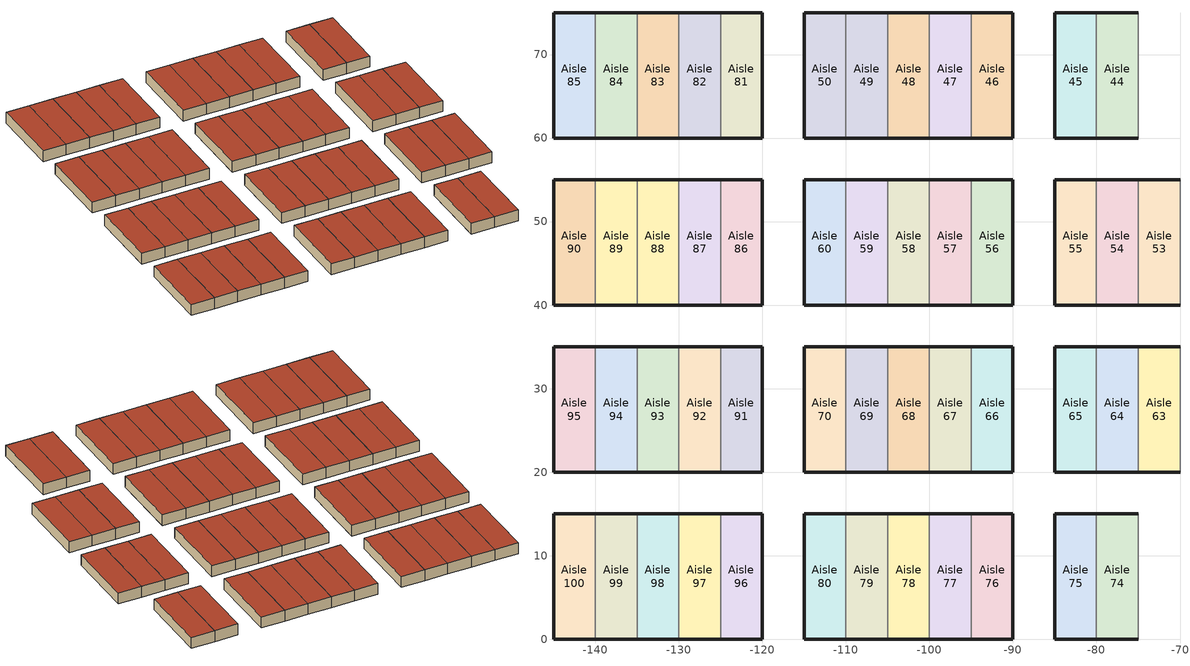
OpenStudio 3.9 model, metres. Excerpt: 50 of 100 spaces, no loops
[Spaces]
Aisle 65
 floor ground (Adiabatic GroundContactFloor): -85,20 -85,35 -80,35 -80,20 z0
 wall outside: -80,35 -85,35 -85,20 -80,20 z0:2.44
 wall to Aisle 64: -80,20 -80,35 z0:2.44
 roof outside: -80,20 -80,35 -85,35 -85,20 z2.44
Aisle 58
 floor ground (Adiabatic GroundContactFloor): -105,40 -105,55 -100,55 -100,40 z0
 wall outside: -105,40 -100,40 / -100,55 -105,55 z0:2.44
 wall to Aisle 57: -100,40 -100,55 z0:2.44
 wall to Aisle 59: -105,55 -105,40 z0:2.44
 roof outside: -100,40 -100,55 -105,55 -105,40 z2.44
Aisle 46
 floor ground (Adiabatic GroundContactFloor): -95,60 -95,75 -90,75 -90,60 z0
 wall outside: -95,60 -90,60 -90,75 -95,75 z0:2.44
 wall to Aisle 47: -95,75 -95,60 z0:2.44
 roof outside: -90,60 -90,75 -95,75 -95,60 z2.44
Aisle 50
 floor ground (Adiabatic GroundContactFloor): -115,60 -115,75 -110,75 -110,60 z0
 wall outside: -110,75 -115,75 -115,60 -110,60 z0:2.44
 wall to Aisle 49: -110,60 -110,75 z0:2.44
 roof outside: -110,60 -110,75 -115,75 -115,60 z2.44
Aisle 55
 floor ground (Adiabatic GroundContactFloor): -85,40 -85,55 -80,55 -80,40 z0
 wall outside: -80,55 -85,55 -85,40 -80,40 z0:2.44
 wall to Aisle 54: -80,40 -80,55 z0:2.44
 roof outside: -80,40 -80,55 -85,55 -85,40 z2.44
Aisle 44
 floor ground (Adiabatic GroundContactFloor): -80,60 -80,75 -75,75 -75,60 z0
 wall outside: -80,60 -75,60 / -75,75 -80,75 z0:2.44
 wall to Aisle 45: -80,75 -80,60 z0:2.44
 wall to Aisle 43: -75,60 -75,75 z0:2.44
 roof outside: -75,60 -75,75 -80,75 -80,60 z2.44
Aisle 60
 floor ground (Adiabatic GroundContactFloor): -115,40 -115,55 -110,55 -110,40 z0
 wall outside: -110,55 -115,55 -115,40 -110,40 z0:2.44
 wall to Aisle 59: -110,40 -110,55 z0:2.44
 roof outside: -110,40 -110,55 -115,55 -115,40 z2.44
Aisle 54
 floor ground (Adiabatic GroundContactFloor): -80,40 -80,55 -75,55 -75,40 z0
 wall outside: -75,55 -80,55 / -80,40 -75,40 z0:2.44
 wall to Aisle 53: -75,40 -75,55 z0:2.44
 roof outside: -75,40 -75,55 -80,55 -80,40 z2.44
Aisle 47
 floor ground (Adiabatic GroundContactFloor): -100,60 -100,75 -95,75 -95,60 z0
 wall outside: -95,75 -100,75 / -100,60 -95,60 z0:2.44
 wall to Aisle 48: -100,75 -100,60 z0:2.44
 roof outside: -95,60 -95,75 -100,75 -100,60 z2.44
Aisle 89
 floor ground (Adiabatic GroundContactFloor): -140,40 -140,55 -135,55 -135,40 z0
 wall outside: -135,55 -140,55 / -140,40 -135,40 z0:2.44
 wall to Aisle 88: -135,40 -135,55 z0:2.44
 wall to Aisle 90: -140,55 -140,40 z0:2.44
 roof outside: -135,40 -135,55 -140,55 -140,40 z2.44
Aisle 45
 floor ground (Adiabatic GroundContactFloor): -85,60 -85,75 -80,75 -80,60 z0
 wall outside: -80,75 -85,75 -85,60 -80,60 z0:2.44
 roof outside: -80,60 -80,75 -85,75 -85,60 z2.44
Aisle 79
 floor ground (Adiabatic GroundContactFloor): -110,0 -110,15 -105,15 -105,0 z0
 wall outside: -105,15 -110,15 / -110,0 -105,0 z0:2.44
 wall to Aisle 78: -105,0 -105,15 z0:2.44
 wall to Aisle 80: -110,15 -110,0 z0:2.44
 roof outside: -105,0 -105,15 -110,15 -110,0 z2.44
Aisle 48
 floor ground (Adiabatic GroundContactFloor): -105,60 -105,75 -100,75 -100,60 z0
 wall outside: -105,60 -100,60 / -100,75 -105,75 z0:2.44
 wall to Aisle 49: -105,75 -105,60 z0:2.44
 roof outside: -100,60 -100,75 -105,75 -105,60 z2.44
Aisle 49
 floor ground (Adiabatic GroundContactFloor): -110,60 -110,75 -105,75 -105,60 z0
 wall outside: -110,60 -105,60 / -105,75 -110,75 z0:2.44
 roof outside: -105,60 -105,75 -110,75 -110,60 z2.44
Aisle 53
 floor ground (Adiabatic GroundContactFloor): -75,40 -75,55 -70,55 -70,40 z0
 wall outside: -70,55 -75,55 / -75,40 -70,40 z0:2.44
 wall to Aisle 52: -70,40 -70,55 z0:2.44
 roof outside: -70,40 -70,55 -75,55 -75,40 z2.44
Aisle 56
 floor ground (Adiabatic GroundContactFloor): -95,40 -95,55 -90,55 -90,40 z0
 wall outside: -95,40 -90,40 -90,55 -95,55 z0:2.44
 wall to Aisle 57: -95,55 -95,40 z0:2.44
 roof outside: -90,40 -90,55 -95,55 -95,40 z2.44
Aisle 64
 floor ground (Adiabatic GroundContactFloor): -80,20 -80,35 -75,35 -75,20 z0
 wall outside: -80,20 -75,20 / -75,35 -80,35 z0:2.44
 wall to Aisle 63: -75,20 -75,35 z0:2.44
 roof outside: -75,20 -75,35 -80,35 -80,20 z2.44
Aisle 57
 floor ground (Adiabatic GroundContactFloor): -100,40 -100,55 -95,55 -95,40 z0
 wall outside: -100,40 -95,40 / -95,55 -100,55 z0:2.44
 roof outside: -95,40 -95,55 -100,55 -100,40 z2.44
Aisle 59
 floor ground (Adiabatic GroundContactFloor): -110,40 -110,55 -105,55 -105,40 z0
 wall outside: -105,55 -110,55 / -110,40 -105,40 z0:2.44
 roof outside: -105,40 -105,55 -110,55 -110,40 z2.44
Aisle 63
 floor ground (Adiabatic GroundContactFloor): -75,20 -75,35 -70,35 -70,20 z0
 wall outside: -70,35 -75,35 / -75,20 -70,20 z0:2.44
 wall to Aisle 62: -70,20 -70,35 z0:2.44
 roof outside: -70,20 -70,35 -75,35 -75,20 z2.44
Aisle 66
 floor ground (Adiabatic GroundContactFloor): -95,20 -95,35 -90,35 -90,20 z0
 wall outside: -95,20 -90,20 -90,35 -95,35 z0:2.44
 wall to Aisle 67: -95,35 -95,20 z0:2.44
 roof outside: -90,20 -90,35 -95,35 -95,20 z2.44
Aisle 67
 floor ground (Adiabatic GroundContactFloor): -100,20 -100,35 -95,35 -95,20 z0
 wall outside: -95,35 -100,35 / -100,20 -95,20 z0:2.44
 wall to Aisle 68: -100,35 -100,20 z0:2.44
 roof outside: -95,20 -95,35 -100,35 -100,20 z2.44
Aisle 68
 floor ground (Adiabatic GroundContactFloor): -105,20 -105,35 -100,35 -100,20 z0
 wall outside: -105,20 -100,20 / -100,35 -105,35 z0:2.44
 wall to Aisle 69: -105,35 -105,20 z0:2.44
 roof outside: -100,20 -100,35 -105,35 -105,20 z2.44
Aisle 69
 floor ground (Adiabatic GroundContactFloor): -110,20 -110,35 -105,35 -105,20 z0
 wall outside: -105,35 -110,35 / -110,20 -105,20 z0:2.44
 wall to Aisle 70: -110,35 -110,20 z0:2.44
 roof outside: -105,20 -105,35 -110,35 -110,20 z2.44
Aisle 70
 floor ground (Adiabatic GroundContactFloor): -115,20 -115,35 -110,35 -110,20 z0
 wall outside: -110,35 -115,35 -115,20 -110,20 z0:2.44
 roof outside: -110,20 -110,35 -115,35 -115,20 z2.44
Aisle 74
 floor ground (Adiabatic GroundContactFloor): -80,0 -80,15 -75,15 -75,0 z0
 wall outside: -75,15 -80,15 / -80,0 -75,0 z0:2.44
 wall to Aisle 75: -80,15 -80,0 z0:2.44
 wall to Aisle 73: -75,0 -75,15 z0:2.44
 roof outside: -75,0 -75,15 -80,15 -80,0 z2.44
Aisle 75
 floor ground (Adiabatic GroundContactFloor): -85,0 -85,15 -80,15 -80,0 z0
 wall outside: -80,15 -85,15 -85,0 -80,0 z0:2.44
 roof outside: -80,0 -80,15 -85,15 -85,0 z2.44
Aisle 76
 floor ground (Adiabatic GroundContactFloor): -95,0 -95,15 -90,15 -90,0 z0
 wall outside: -95,0 -90,0 -90,15 -95,15 z0:2.44
 wall to Aisle 77: -95,15 -95,0 z0:2.44
 roof outside: -90,0 -90,15 -95,15 -95,0 z2.44
Aisle 77
 floor ground (Adiabatic GroundContactFloor): -100,0 -100,15 -95,15 -95,0 z0
 wall outside: -95,15 -100,15 / -100,0 -95,0 z0:2.44
 wall to Aisle 78: -100,15 -100,0 z0:2.44
 roof outside: -95,0 -95,15 -100,15 -100,0 z2.44
Aisle 78
 floor ground (Adiabatic GroundContactFloor): -105,0 -105,15 -100,15 -100,0 z0
 wall outside: -105,0 -100,0 / -100,15 -105,15 z0:2.44
 roof outside: -100,0 -100,15 -105,15 -105,0 z2.44
Aisle 80
 floor ground (Adiabatic GroundContactFloor): -115,0 -115,15 -110,15 -110,0 z0
 wall outside: -110,15 -115,15 -115,0 -110,0 z0:2.44
 roof outside: -110,0 -110,15 -115,15 -115,0 z2.44
Aisle 81
 floor ground (Adiabatic GroundContactFloor): -125,60 -125,75 -120,75 -120,60 z0
 wall outside: -125,60 -120,60 -120,75 -125,75 z0:2.44
 wall to Aisle 82: -125,75 -125,60 z0:2.44
 roof outside: -120,60 -120,75 -125,75 -125,60 z2.44
Aisle 90
 floor ground (Adiabatic GroundContactFloor): -145,40 -145,55 -140,55 -140,40 z0
 wall outside: -140,55 -145,55 -145,40 -140,40 z0:2.44
 roof outside: -140,40 -140,55 -145,55 -145,40 z2.44
Aisle 91
 floor ground (Adiabatic GroundContactFloor): -125,20 -125,35 -120,35 -120,20 z0
 wall outside: -125,20 -120,20 -120,35 -125,35 z0:2.44
 wall to Aisle 92: -125,35 -125,20 z0:2.44
 roof outside: -120,20 -120,35 -125,35 -125,20 z2.44
Aisle 92
 floor ground (Adiabatic GroundContactFloor): -130,20 -130,35 -125,35 -125,20 z0
 wall outside: -130,20 -125,20 / -125,35 -130,35 z0:2.44
 wall to Aisle 93: -130,35 -130,20 z0:2.44
 roof outside: -125,20 -125,35 -130,35 -130,20 z2.44
Aisle 93
 floor ground (Adiabatic GroundContactFloor): -135,20 -135,35 -130,35 -130,20 z0
 wall outside: -130,35 -135,35 / -135,20 -130,20 z0:2.44
 wall to Aisle 94: -135,35 -135,20 z0:2.44
 roof outside: -130,20 -130,35 -135,35 -135,20 z2.44
Aisle 94
 floor ground (Adiabatic GroundContactFloor): -140,20 -140,35 -135,35 -135,20 z0
 wall outside: -140,20 -135,20 / -135,35 -140,35 z0:2.44
 wall to Aisle 95: -140,35 -140,20 z0:2.44
 roof outside: -135,20 -135,35 -140,35 -140,20 z2.44
Aisle 95
 floor ground (Adiabatic GroundContactFloor): -145,20 -145,35 -140,35 -140,20 z0
 wall outside: -140,35 -145,35 -145,20 -140,20 z0:2.44
 roof outside: -140,20 -140,35 -145,35 -145,20 z2.44
Aisle 96
 floor ground (Adiabatic GroundContactFloor): -125,0 -125,15 -120,15 -120,0 z0
 wall outside: -125,0 -120,0 -120,15 -125,15 z0:2.44
 wall to Aisle 97: -125,15 -125,0 z0:2.44
 roof outside: -120,0 -120,15 -125,15 -125,0 z2.44
Aisle 97
 floor ground (Adiabatic GroundContactFloor): -130,0 -130,15 -125,15 -125,0 z0
 wall outside: -125,15 -130,15 / -130,0 -125,0 z0:2.44
 wall to Aisle 98: -130,15 -130,0 z0:2.44
 roof outside: -125,0 -125,15 -130,15 -130,0 z2.44
Aisle 98
 floor ground (Adiabatic GroundContactFloor): -135,0 -135,15 -130,15 -130,0 z0
 wall outside: -130,15 -135,15 / -135,0 -130,0 z0:2.44
 wall to Aisle 99: -135,15 -135,0 z0:2.44
 roof outside: -130,0 -130,15 -135,15 -135,0 z2.44
Aisle 99
 floor ground (Adiabatic GroundContactFloor): -140,0 -140,15 -135,15 -135,0 z0
 wall outside: -135,15 -140,15 / -140,0 -135,0 z0:2.44
 wall to Aisle 100: -140,15 -140,0 z0:2.44
 roof outside: -135,0 -135,15 -140,15 -140,0 z2.44
Aisle 83
 floor ground (Adiabatic GroundContactFloor): -135,60 -135,75 -130,75 -130,60 z0
 wall outside: -130,75 -135,75 / -135,60 -130,60 z0:2.44
 wall to Aisle 84: -135,75 -135,60 z0:2.44
 wall to Aisle 82: -130,60 -130,75 z0:2.44
 roof outside: -130,60 -130,75 -135,75 -135,60 z2.44
Aisle 82
 floor ground (Adiabatic GroundContactFloor): -130,60 -130,75 -125,75 -125,60 z0
 wall outside: -125,75 -130,75 / -130,60 -125,60 z0:2.44
 roof outside: -125,60 -125,75 -130,75 -130,60 z2.44
Aisle 100
 floor ground (Adiabatic GroundContactFloor): -145,0 -145,15 -140,15 -140,0 z0
 wall outside: -140,15 -145,15 -145,0 -140,0 z0:2.44
 roof outside: -140,0 -140,15 -145,15 -145,0 z2.44
Aisle 84
 floor ground (Adiabatic GroundContactFloor): -140,60 -140,75 -135,75 -135,60 z0
 wall outside: -135,75 -140,75 / -140,60 -135,60 z0:2.44
 wall to Aisle 85: -140,75 -140,60 z0:2.44
 roof outside: -135,60 -135,75 -140,75 -140,60 z2.44
Aisle 85
 floor ground (Adiabatic GroundContactFloor): -145,60 -145,75 -140,75 -140,60 z0
 wall outside: -140,75 -145,75 -145,60 -140,60 z0:2.44
 roof outside: -140,60 -140,75 -145,75 -145,60 z2.44
Aisle 86
 floor ground (Adiabatic GroundContactFloor): -125,40 -125,55 -120,55 -120,40 z0
 wall outside: -125,40 -120,40 -120,55 -125,55 z0:2.44
 wall to Aisle 87: -125,55 -125,40 z0:2.44
 roof outside: -120,40 -120,55 -125,55 -125,40 z2.44
Aisle 87
 floor ground (Adiabatic GroundContactFloor): -130,40 -130,55 -125,55 -125,40 z0
 wall outside: -130,40 -125,40 / -125,55 -130,55 z0:2.44
 wall to Aisle 88: -130,55 -130,40 z0:2.44
 roof outside: -125,40 -125,55 -130,55 -130,40 z2.44
Aisle 88
 floor ground (Adiabatic GroundContactFloor): -135,40 -135,55 -130,55 -130,40 z0
 wall outside: -130,55 -135,55 / -135,40 -130,40 z0:2.44
 roof outside: -130,40 -130,55 -135,55 -135,40 z2.44
[Site]
Abu.Dhabi-Bateen.Exec.AP: Latitude {deg}=24.428; Longitude {deg}=24.428; Time Zone {hr}=4; Elevation {m}=4.9
[ClimateZones]
Climate Zone Institution Name 1=ASHRAE; Climate Zone Document Name 1=ANSI/ASHRAE Standard 169; Climate Zone Document Year 1=2006; Climate Zone Institution Name 2=CEC; Climate Zone Document Name 2=California Climate Zone Descriptions; Climate Zone Document Year 2=1995
[Building]
Data_Hall: North Axis {deg}=-0; Nominal Floor to Floor Height {m}=4; Space Type=Aisle; Default Construction Set=Aisle_construction; Default Schedule Set=Schedule; Standards Number of Stories=1; Nominal Floor to Ceiling Height {m}=4
[SizingPeriod:DesignDay] Barometric Pressure {Pa}=101266; Rain Indicator=No; Snow Indicator=No; Day of Month=21; Daylight Saving Time Indicator=No; Dry-Bulb Temperature Range Modifier Type=DefaultMultipliers
Name | Maximum Dry-Bulb Temperature {C} | Daily Dry-Bulb Temperature Range {deltaC} | Wind Speed {m/s} | Wind Direction {deg} | Sky Clearness | Month | Day Type | Humidity Condition Type | Wetbulb or DewPoint at Maximum Dry-Bulb {C} | Solar Model Indicator | Enthalpy at Maximum Dry-Bulb {J/kg}
Abu.Dhabi-Bateen.Exec.AP Ann Htg 99.6% Condns DB | 14 | 0 | 1.4 | 150 | 0 | 1 | WinterDesignDay | Wetbulb | 14 | ASHRAEClearSky
Abu.Dhabi-Bateen.Exec.AP Ann Htg 99% Condns DB | 15 | 0 | 1.4 | 150 | 0 | 1 | WinterDesignDay | Wetbulb | 15 | ASHRAEClearSky
Abu.Dhabi-Bateen.Exec.AP Ann Hum_n 99.6% Condns DP=>MCDB | 31.2 | 0 | 1.4 | 150 | 0 | 1 | WinterDesignDay | Dewpoint | 1 | ASHRAEClearSky
Abu.Dhabi-Bateen.Exec.AP Ann Hum_n 99% Condns DP=>MCDB | 30.4 | 0 | 1.4 | 150 | 0 | 1 | WinterDesignDay | Dewpoint | 3.5 | ASHRAEClearSky
Abu.Dhabi-Bateen.Exec.AP Ann Htg Wind 99.6% Condns WS=>MCDB | 20.7 | 0 | 9.4 | 150 | 0 | 1 | WinterDesignDay | Wetbulb | 20.7 | ASHRAEClearSky
Abu.Dhabi-Bateen.Exec.AP Ann Htg Wind 99% Condns WS=>MCDB | 21.1 | 0 | 8.5 | 150 | 0 | 1 | WinterDesignDay | Wetbulb | 21.1 | ASHRAEClearSky
Abu.Dhabi-Bateen.Exec.AP Ann Clg .4% Condns DB=>MWB | 44.7 | 12.2 | 3.6 | 240 |  | 8 | SummerDesignDay | Wetbulb | 23.4 | ASHRAETau2017
Abu.Dhabi-Bateen.Exec.AP Ann Clg 1% Condns DB=>MWB | 43.1 | 12.2 | 3.6 | 240 |  | 8 | SummerDesignDay | Wetbulb | 23.7 | ASHRAETau2017
Abu.Dhabi-Bateen.Exec.AP Ann Clg 2% Condns DB=>MWB | 41.9 | 12.2 | 3.6 | 240 |  | 8 | SummerDesignDay | Wetbulb | 23.9 | ASHRAETau2017
Abu.Dhabi-Bateen.Exec.AP Ann Clg .4% Condns WB=>MDB | 35 | 10.6 | 3.6 | 240 |  | 8 | SummerDesignDay | Wetbulb | 31 | ASHRAETau2017
Abu.Dhabi-Bateen.Exec.AP Ann Clg 1% Condns WB=>MDB | 34.7 | 10.6 | 3.6 | 240 |  | 8 | SummerDesignDay | Wetbulb | 30.5 | ASHRAETau2017
Abu.Dhabi-Bateen.Exec.AP Ann Clg 2% Condns WB=>MDB | 34.5 | 10.6 | 3.6 | 240 |  | 8 | SummerDesignDay | Wetbulb | 30 | ASHRAETau2017
Abu.Dhabi-Bateen.Exec.AP Ann Clg .4% Condns DP=>MDB | 33.8 | 10.6 | 3.6 | 240 |  | 8 | SummerDesignDay | Dewpoint | 30.1 | ASHRAETau2017
Abu.Dhabi-Bateen.Exec.AP Ann Clg 1% Condns DP=>MDB | 33.6 | 10.6 | 3.6 | 240 |  | 8 | SummerDesignDay | Dewpoint | 29.2 | ASHRAETau2017
Abu.Dhabi-Bateen.Exec.AP Ann Clg 2% Condns DP=>MDB | 33.6 | 10.6 | 3.6 | 240 |  | 8 | SummerDesignDay | Dewpoint | 29 | ASHRAETau2017
Abu.Dhabi-Bateen.Exec.AP Ann Clg .4% Condns Enth=>MDB | 35 | 10.6 | 3.6 | 240 |  | 8 | SummerDesignDay | Enthalpy | 23 | ASHRAETau2017 | 105300
Abu.Dhabi-Bateen.Exec.AP Ann Clg 1% Condns Enth=>MDB | 34.4 | 10.6 | 3.6 | 240 |  | 8 | SummerDesignDay | Enthalpy | 23 | ASHRAETau2017 | 102900
Abu.Dhabi-Bateen.Exec.AP Ann Clg 2% Condns Enth=>MDB | 34.4 | 10.6 | 3.6 | 240 |  | 8 | SummerDesignDay | Enthalpy | 23 | ASHRAETau2017 | 100200
Abu.Dhabi-Bateen.Exec.AP January .4% Condns DB=>MCWB | 29.2 | 8.2 | 3 | 240 |  | 1 | SummerDesignDay | Wetbulb | 17.2 | ASHRAETau2017
Abu.Dhabi-Bateen.Exec.AP February .4% Condns DB=>MCWB | 33.9 | 8.6 | 3.6 | 240 |  | 2 | SummerDesignDay | Wetbulb | 17.6 | ASHRAETau2017
Abu.Dhabi-Bateen.Exec.AP March .4% Condns DB=>MCWB | 37 | 9.1 | 3.8 | 240 |  | 3 | SummerDesignDay | Wetbulb | 17.9 | ASHRAETau2017
Abu.Dhabi-Bateen.Exec.AP April .4% Condns DB=>MCWB | 41 | 10.8 | 3.4 | 240 |  | 4 | SummerDesignDay | Wetbulb | 19.9 | ASHRAETau2017
Abu.Dhabi-Bateen.Exec.AP May .4% Condns DB=>MCWB | 44.1 | 11.7 | 3.4 | 240 |  | 5 | SummerDesignDay | Wetbulb | 21.4 | ASHRAETau2017
Abu.Dhabi-Bateen.Exec.AP June .4% Condns DB=>MCWB | 44.8 | 11.1 | 3.5 | 240 |  | 6 | SummerDesignDay | Wetbulb | 22.1 | ASHRAETau2017
Abu.Dhabi-Bateen.Exec.AP July .4% Condns DB=>MCWB | 46.2 | 10.3 | 3.4 | 240 |  | 7 | SummerDesignDay | Wetbulb | 23.6 | ASHRAETau2017
Abu.Dhabi-Bateen.Exec.AP August .4% Condns DB=>MCWB | 45.9 | 10.6 | 3.4 | 240 |  | 8 | SummerDesignDay | Wetbulb | 23.4 | ASHRAETau2017
Abu.Dhabi-Bateen.Exec.AP September .4% Condns DB=>MCWB | 43.5 | 9.9 | 3.2 | 240 |  | 9 | SummerDesignDay | Wetbulb | 22.6 | ASHRAETau2017
Abu.Dhabi-Bateen.Exec.AP October .4% Condns DB=>MCWB | 39 | 9.5 | 2.9 | 240 |  | 10 | SummerDesignDay | Wetbulb | 22 | ASHRAETau2017
Abu.Dhabi-Bateen.Exec.AP November .4% Condns DB=>MCWB | 35 | 8.5 | 2.9 | 240 |  | 11 | SummerDesignDay | Wetbulb | 19.3 | ASHRAETau2017
Abu.Dhabi-Bateen.Exec.AP December .4% Condns DB=>MCWB | 30 | 8 | 2.8 | 240 |  | 12 | SummerDesignDay | Wetbulb | 19.1 | ASHRAETau2017
Abu.Dhabi-Bateen.Exec.AP January 2% Condns DB=>MCWB | 27.2 | 8.2 | 3 | 240 |  | 1 | SummerDesignDay | Wetbulb | 17 | ASHRAETau2017
Abu.Dhabi-Bateen.Exec.AP February 2% Condns DB=>MCWB | 30.8 | 8.6 | 3.6 | 240 |  | 2 | SummerDesignDay | Wetbulb | 17.3 | ASHRAETau2017
Abu.Dhabi-Bateen.Exec.AP March 2% Condns DB=>MCWB | 33.9 | 9.1 | 3.8 | 240 |  | 3 | SummerDesignDay | Wetbulb | 18.3 | ASHRAETau2017
Abu.Dhabi-Bateen.Exec.AP April 2% Condns DB=>MCWB | 38.8 | 10.8 | 3.4 | 240 |  | 4 | SummerDesignDay | Wetbulb | 20 | ASHRAETau2017
Abu.Dhabi-Bateen.Exec.AP May 2% Condns DB=>MCWB | 42 | 11.7 | 3.4 | 240 |  | 5 | SummerDesignDay | Wetbulb | 21.2 | ASHRAETau2017
Abu.Dhabi-Bateen.Exec.AP June 2% Condns DB=>MCWB | 42.8 | 11.1 | 3.5 | 240 |  | 6 | SummerDesignDay | Wetbulb | 22.9 | ASHRAETau2017
Abu.Dhabi-Bateen.Exec.AP July 2% Condns DB=>MCWB | 44.9 | 10.3 | 3.4 | 240 |  | 7 | SummerDesignDay | Wetbulb | 23.9 | ASHRAETau2017
Abu.Dhabi-Bateen.Exec.AP August 2% Condns DB=>MCWB | 44.2 | 10.6 | 3.4 | 240 |  | 8 | SummerDesignDay | Wetbulb | 23.8 | ASHRAETau2017
Abu.Dhabi-Bateen.Exec.AP September 2% Condns DB=>MCWB | 41.4 | 9.9 | 3.2 | 240 |  | 9 | SummerDesignDay | Wetbulb | 23.3 | ASHRAETau2017
Abu.Dhabi-Bateen.Exec.AP October 2% Condns DB=>MCWB | 37.2 | 9.5 | 2.9 | 240 |  | 10 | SummerDesignDay | Wetbulb | 22.9 | ASHRAETau2017
Abu.Dhabi-Bateen.Exec.AP November 2% Condns DB=>MCWB | 33 | 8.5 | 2.9 | 240 |  | 11 | SummerDesignDay | Wetbulb | 20.9 | ASHRAETau2017
Abu.Dhabi-Bateen.Exec.AP December 2% Condns DB=>MCWB | 28.1 | 8 | 2.8 | 240 |  | 12 | SummerDesignDay | Wetbulb | 19.7 | ASHRAETau2017
Abu.Dhabi-Bateen.Exec.AP January 5% Condns DB=>MCWB | 25.6 | 11 | 3 | 240 |  | 1 | SummerDesignDay | Wetbulb | 17.1 | ASHRAETau2017
Abu.Dhabi-Bateen.Exec.AP February 5% Condns DB=>MCWB | 28.2 | 12.2 | 3.6 | 240 |  | 2 | SummerDesignDay | Wetbulb | 17.1 | ASHRAETau2017
Abu.Dhabi-Bateen.Exec.AP March 5% Condns DB=>MCWB | 31.2 | 12.5 | 3.8 | 240 |  | 3 | SummerDesignDay | Wetbulb | 18.3 | ASHRAETau2017
Abu.Dhabi-Bateen.Exec.AP April 5% Condns DB=>MCWB | 36.6 | 13.9 | 3.4 | 240 |  | 4 | SummerDesignDay | Wetbulb | 20.1 | ASHRAETau2017
Abu.Dhabi-Bateen.Exec.AP May 5% Condns DB=>MCWB | 40.1 | 14.3 | 3.4 | 240 |  | 5 | SummerDesignDay | Wetbulb | 21.7 | ASHRAETau2017
Abu.Dhabi-Bateen.Exec.AP June 5% Condns DB=>MCWB | 41.1 | 13 | 3.5 | 240 |  | 6 | SummerDesignDay | Wetbulb | 23.6 | ASHRAETau2017
Abu.Dhabi-Bateen.Exec.AP July 5% Condns DB=>MCWB | 43.1 | 12.4 | 3.4 | 240 |  | 7 | SummerDesignDay | Wetbulb | 24.3 | ASHRAETau2017
Abu.Dhabi-Bateen.Exec.AP August 5% Condns DB=>MCWB | 43 | 12.2 | 3.4 | 240 |  | 8 | SummerDesignDay | Wetbulb | 24.3 | ASHRAETau2017
Abu.Dhabi-Bateen.Exec.AP September 5% Condns DB=>MCWB | 40 | 11.5 | 3.2 | 240 |  | 9 | SummerDesignDay | Wetbulb | 23.9 | ASHRAETau2017
Abu.Dhabi-Bateen.Exec.AP October 5% Condns DB=>MCWB | 36.1 | 10.5 | 2.9 | 240 |  | 10 | SummerDesignDay | Wetbulb | 23.2 | ASHRAETau2017
Abu.Dhabi-Bateen.Exec.AP November 5% Condns DB=>MCWB | 31.5 | 9.8 | 2.9 | 240 |  | 11 | SummerDesignDay | Wetbulb | 21.3 | ASHRAETau2017
Abu.Dhabi-Bateen.Exec.AP December 5% Condns DB=>MCWB | 27 | 9.1 | 2.8 | 240 |  | 12 | SummerDesignDay | Wetbulb | 19.8 | ASHRAETau2017
Abu.Dhabi-Bateen.Exec.AP January 10% Condns DB=>MCWB | 24 | 11 | 3 | 240 |  | 1 | SummerDesignDay | Wetbulb | 17.4 | ASHRAETau2017
Abu.Dhabi-Bateen.Exec.AP February 10% Condns DB=>MCWB | 26 | 12.2 | 3.6 | 240 |  | 2 | SummerDesignDay | Wetbulb | 17.4 | ASHRAETau2017
Abu.Dhabi-Bateen.Exec.AP March 10% Condns DB=>MCWB | 29.1 | 12.5 | 3.8 | 240 |  | 3 | SummerDesignDay | Wetbulb | 18.4 | ASHRAETau2017
Abu.Dhabi-Bateen.Exec.AP April 10% Condns DB=>MCWB | 34.1 | 13.9 | 3.4 | 240 |  | 4 | SummerDesignDay | Wetbulb | 20 | ASHRAETau2017
Abu.Dhabi-Bateen.Exec.AP May 10% Condns DB=>MCWB | 38.2 | 14.3 | 3.4 | 240 |  | 5 | SummerDesignDay | Wetbulb | 22.1 | ASHRAETau2017
Abu.Dhabi-Bateen.Exec.AP June 10% Condns DB=>MCWB | 39.8 | 13 | 3.5 | 240 |  | 6 | SummerDesignDay | Wetbulb | 24 | ASHRAETau2017
Abu.Dhabi-Bateen.Exec.AP July 10% Condns DB=>MCWB | 41.2 | 12.4 | 3.4 | 240 |  | 7 | SummerDesignDay | Wetbulb | 25.3 | ASHRAETau2017
Abu.Dhabi-Bateen.Exec.AP August 10% Condns DB=>MCWB | 41.2 | 12.2 | 3.4 | 240 |  | 8 | SummerDesignDay | Wetbulb | 25 | ASHRAETau2017
Abu.Dhabi-Bateen.Exec.AP September 10% Condns DB=>MCWB | 38.4 | 11.5 | 3.2 | 240 |  | 9 | SummerDesignDay | Wetbulb | 25 | ASHRAETau2017
Abu.Dhabi-Bateen.Exec.AP October 10% Condns DB=>MCWB | 35 | 10.5 | 2.9 | 240 |  | 10 | SummerDesignDay | Wetbulb | 23.7 | ASHRAETau2017
Abu.Dhabi-Bateen.Exec.AP November 10% Condns DB=>MCWB | 30.2 | 9.8 | 2.9 | 240 |  | 11 | SummerDesignDay | Wetbulb | 21.4 | ASHRAETau2017
Abu.Dhabi-Bateen.Exec.AP December 10% Condns DB=>MCWB | 25.9 | 9.1 | 2.8 | 240 |  | 12 | SummerDesignDay | Wetbulb | 19.4 | ASHRAETau2017
Abu.Dhabi-Bateen.Exec.AP January .4% Condns WB=>MCDB | 23.7 | 8.2 | 3 | 240 |  | 1 | SummerDesignDay | Wetbulb | 20.5 | ASHRAETau2017
Abu.Dhabi-Bateen.Exec.AP February .4% Condns WB=>MCDB | 25.2 | 8.6 | 3.6 | 240 |  | 2 | SummerDesignDay | Wetbulb | 21.2 | ASHRAETau2017
Abu.Dhabi-Bateen.Exec.AP March .4% Condns WB=>MCDB | 27.3 | 9.1 | 3.8 | 240 |  | 3 | SummerDesignDay | Wetbulb | 22.7 | ASHRAETau2017
Abu.Dhabi-Bateen.Exec.AP April .4% Condns WB=>MCDB | 29.9 | 10.8 | 3.4 | 240 |  | 4 | SummerDesignDay | Wetbulb | 25.5 | ASHRAETau2017
Abu.Dhabi-Bateen.Exec.AP May .4% Condns WB=>MCDB | 33.1 | 11.7 | 3.4 | 240 |  | 5 | SummerDesignDay | Wetbulb | 28.2 | ASHRAETau2017
Abu.Dhabi-Bateen.Exec.AP June .4% Condns WB=>MCDB | 34.7 | 11.1 | 3.5 | 240 |  | 6 | SummerDesignDay | Wetbulb | 30.6 | ASHRAETau2017
Abu.Dhabi-Bateen.Exec.AP July .4% Condns WB=>MCDB | 35.6 | 10.3 | 3.4 | 240 |  | 7 | SummerDesignDay | Wetbulb | 31.7 | ASHRAETau2017
Abu.Dhabi-Bateen.Exec.AP August .4% Condns WB=>MCDB | 35.2 | 10.6 | 3.4 | 240 |  | 8 | SummerDesignDay | Wetbulb | 31.7 | ASHRAETau2017
Abu.Dhabi-Bateen.Exec.AP September .4% Condns WB=>MCDB | 33.9 | 9.9 | 3.2 | 240 |  | 9 | SummerDesignDay | Wetbulb | 30.8 | ASHRAETau2017
Abu.Dhabi-Bateen.Exec.AP October .4% Condns WB=>MCDB | 32.5 | 9.5 | 2.9 | 240 |  | 10 | SummerDesignDay | Wetbulb | 29.1 | ASHRAETau2017
Abu.Dhabi-Bateen.Exec.AP November .4% Condns WB=>MCDB | 29.4 | 8.5 | 2.9 | 240 |  | 11 | SummerDesignDay | Wetbulb | 25.2 | ASHRAETau2017
Abu.Dhabi-Bateen.Exec.AP December .4% Condns WB=>MCDB | 25.6 | 8 | 2.8 | 240 |  | 12 | SummerDesignDay | Wetbulb | 22.7 | ASHRAETau2017
Abu.Dhabi-Bateen.Exec.AP January 2% Condns WB=>MCDB | 23 | 8.2 | 3 | 240 |  | 1 | SummerDesignDay | Wetbulb | 19.6 | ASHRAETau2017
Abu.Dhabi-Bateen.Exec.AP February 2% Condns WB=>MCDB | 24.1 | 8.6 | 3.6 | 240 |  | 2 | SummerDesignDay | Wetbulb | 20.4 | ASHRAETau2017
Abu.Dhabi-Bateen.Exec.AP March 2% Condns WB=>MCDB | 26.3 | 9.1 | 3.8 | 240 |  | 3 | SummerDesignDay | Wetbulb | 21.9 | ASHRAETau2017
Abu.Dhabi-Bateen.Exec.AP April 2% Condns WB=>MCDB | 29.6 | 10.8 | 3.4 | 240 |  | 4 | SummerDesignDay | Wetbulb | 24.5 | ASHRAETau2017
Abu.Dhabi-Bateen.Exec.AP May 2% Condns WB=>MCDB | 32 | 11.7 | 3.4 | 240 |  | 5 | SummerDesignDay | Wetbulb | 27.2 | ASHRAETau2017
Abu.Dhabi-Bateen.Exec.AP June 2% Condns WB=>MCDB | 34.2 | 11.1 | 3.5 | 240 |  | 6 | SummerDesignDay | Wetbulb | 29.9 | ASHRAETau2017
Abu.Dhabi-Bateen.Exec.AP July 2% Condns WB=>MCDB | 35.3 | 10.3 | 3.4 | 240 |  | 7 | SummerDesignDay | Wetbulb | 30.9 | ASHRAETau2017
Abu.Dhabi-Bateen.Exec.AP August 2% Condns WB=>MCDB | 35 | 10.6 | 3.4 | 240 |  | 8 | SummerDesignDay | Wetbulb | 31.1 | ASHRAETau2017
Abu.Dhabi-Bateen.Exec.AP September 2% Condns WB=>MCDB | 33.8 | 9.9 | 3.2 | 240 |  | 9 | SummerDesignDay | Wetbulb | 30.2 | ASHRAETau2017
Abu.Dhabi-Bateen.Exec.AP October 2% Condns WB=>MCDB | 31.9 | 9.5 | 2.9 | 240 |  | 10 | SummerDesignDay | Wetbulb | 28.2 | ASHRAETau2017
Abu.Dhabi-Bateen.Exec.AP November 2% Condns WB=>MCDB | 28.8 | 8.5 | 2.9 | 240 |  | 11 | SummerDesignDay | Wetbulb | 24.2 | ASHRAETau2017
Abu.Dhabi-Bateen.Exec.AP December 2% Condns WB=>MCDB | 25.6 | 8 | 2.8 | 240 |  | 12 | SummerDesignDay | Wetbulb | 22.1 | ASHRAETau2017
Abu.Dhabi-Bateen.Exec.AP January 5% Condns WB=>MCDB | 22.7 | 9.1 | 3 | 240 |  | 1 | SummerDesignDay | Wetbulb | 19 | ASHRAETau2017
Abu.Dhabi-Bateen.Exec.AP February 5% Condns WB=>MCDB | 23.6 | 9.4 | 3.6 | 240 |  | 2 | SummerDesignDay | Wetbulb | 19.6 | ASHRAETau2017
Abu.Dhabi-Bateen.Exec.AP March 5% Condns WB=>MCDB | 25.4 | 9.2 | 3.8 | 240 |  | 3 | SummerDesignDay | Wetbulb | 21.2 | ASHRAETau2017
Abu.Dhabi-Bateen.Exec.AP April 5% Condns WB=>MCDB | 29.5 | 12.3 | 3.4 | 240 |  | 4 | SummerDesignDay | Wetbulb | 23.5 | ASHRAETau2017
Abu.Dhabi-Bateen.Exec.AP May 5% Condns WB=>MCDB | 31.7 | 12.1 | 3.4 | 240 |  | 5 | SummerDesignDay | Wetbulb | 26.4 | ASHRAETau2017
Abu.Dhabi-Bateen.Exec.AP June 5% Condns WB=>MCDB | 33.9 | 11.1 | 3.5 | 240 |  | 6 | SummerDesignDay | Wetbulb | 29.2 | ASHRAETau2017
Abu.Dhabi-Bateen.Exec.AP July 5% Condns WB=>MCDB | 34.9 | 10.2 | 3.4 | 240 |  | 7 | SummerDesignDay | Wetbulb | 30.3 | ASHRAETau2017
Abu.Dhabi-Bateen.Exec.AP August 5% Condns WB=>MCDB | 34.8 | 10.6 | 3.4 | 240 |  | 8 | SummerDesignDay | Wetbulb | 30.6 | ASHRAETau2017
Abu.Dhabi-Bateen.Exec.AP September 5% Condns WB=>MCDB | 33.6 | 10 | 3.2 | 240 |  | 9 | SummerDesignDay | Wetbulb | 29.6 | ASHRAETau2017
Abu.Dhabi-Bateen.Exec.AP October 5% Condns WB=>MCDB | 31.7 | 9.5 | 2.9 | 240 |  | 10 | SummerDesignDay | Wetbulb | 27.5 | ASHRAETau2017
Abu.Dhabi-Bateen.Exec.AP November 5% Condns WB=>MCDB | 28.3 | 9.1 | 2.9 | 240 |  | 11 | SummerDesignDay | Wetbulb | 23.6 | ASHRAETau2017
Abu.Dhabi-Bateen.Exec.AP December 5% Condns WB=>MCDB | 24.7 | 8.4 | 2.8 | 240 |  | 12 | SummerDesignDay | Wetbulb | 21.2 | ASHRAETau2017
Abu.Dhabi-Bateen.Exec.AP January 10% Condns WB=>MCDB | 22.3 | 9.1 | 3 | 240 |  | 1 | SummerDesignDay | Wetbulb | 18.4 | ASHRAETau2017
Abu.Dhabi-Bateen.Exec.AP February 10% Condns WB=>MCDB | 23.4 | 9.4 | 3.6 | 240 |  | 2 | SummerDesignDay | Wetbulb | 18.9 | ASHRAETau2017
Abu.Dhabi-Bateen.Exec.AP March 10% Condns WB=>MCDB | 25 | 9.2 | 3.8 | 240 |  | 3 | SummerDesignDay | Wetbulb | 20.6 | ASHRAETau2017
Abu.Dhabi-Bateen.Exec.AP April 10% Condns WB=>MCDB | 29.1 | 12.3 | 3.4 | 240 |  | 4 | SummerDesignDay | Wetbulb | 22.6 | ASHRAETau2017
Abu.Dhabi-Bateen.Exec.AP May 10% Condns WB=>MCDB | 31.6 | 12.1 | 3.4 | 240 |  | 5 | SummerDesignDay | Wetbulb | 25.6 | ASHRAETau2017
Abu.Dhabi-Bateen.Exec.AP June 10% Condns WB=>MCDB | 33.5 | 11.1 | 3.5 | 240 |  | 6 | SummerDesignDay | Wetbulb | 28.5 | ASHRAETau2017
Abu.Dhabi-Bateen.Exec.AP July 10% Condns WB=>MCDB | 34.8 | 10.2 | 3.4 | 240 |  | 7 | SummerDesignDay | Wetbulb | 29.8 | ASHRAETau2017
Abu.Dhabi-Bateen.Exec.AP August 10% Condns WB=>MCDB | 34.7 | 10.6 | 3.4 | 240 |  | 8 | SummerDesignDay | Wetbulb | 30.1 | ASHRAETau2017
[DefaultConstructionSet]
Aisle_construction: Default Exterior Surface Constructions=Default Surface Constructions 1; Default Interior Surface Constructions=Default Surface Constructions 2; Default Ground Contact Surface Constructions=Default Surface Constructions 3; Default Exterior SubSurface Constructions=Default Sub Surface Constructions 1; Default Interior SubSurface Constructions=Default Sub Surface Constructions 2
[DefaultSurfaceConstructions]
Name | Floor Construction | Wall Construction | Roof Ceiling Construction
Default Surface Constructions 1 | Typical Insulated Steel Framed Exterior Floor R-3.65 | Typical Insulated Steel Framed Exterior Wall R-8.06 8 | Adiabatic Roof
Default Surface Constructions 2 | Typical Interior Floor 1 | Typical Interior Wall | Typical Interior Ceiling 1
Default Surface Constructions 3 | Typical Insulated Carpeted 8in Slab Floor
[DefaultSubSurfaceConstructions]
Default Sub Surface Constructions 1; Default Sub Surface Constructions 2
[Construction]
Adiabatic Roof; Adiabatic GroundContactFloor: Adiabatic Material
Typical Insulated Steel Framed Exterior Floor R-3.65: 25mm Stucco, 5/8 in. Gypsum Board, 5/8 in. Gypsum Board, Typical Carpet Pad
Typical Insulated Steel Framed Exterior Wall R-8.06 8: 25mm Stucco, 5/8 in. Gypsum Board, Typical Insulation R-5.89 8, 5/8 in. Gypsum Board
Typical Interior Floor 1: 100mm Normalweight concrete floor, CP02 CARPET PAD 2
Typical Interior Wall: G01 13mm gypsum board, G01 13mm gypsum board
Typical Interior Ceiling 1: CP02 CARPET PAD 2, 100mm Normalweight concrete floor
Typical Insulated Carpeted 8in Slab Floor: 8 in. Normalweight Concrete Floor, Typical Carpet Pad
[Material:NoMass] Roughness=Smooth
Name | Thermal Resistance {m2-K/W} | Solar Absorptance | Visible Absorptance | Thermal Absorptance
Adiabatic Material | 1760.93 | 0 | 0
Typical Carpet Pad; CP02 CARPET PAD 2 | 0.21648 | 0.7 | 0.8 | 0.9
Typical Insulation R-5.89 8 | 1.03652 | 0.7 | 0.7 | 0.9
[Material] Thermal Absorptance=0.9; Solar Absorptance=0.7
Name | Roughness | Thickness {m} | Conductivity {W/m-K} | Density {kg/m3} | Specific Heat {J/kg-K} | Visible Absorptance
25mm Stucco | Smooth | 0.0254 | 0.72 | 1856 | 840 | 0.7
5/8 in. Gypsum Board | MediumSmooth | 0.0159 | 0.16 | 800 | 1090 | 0.7
100mm Normalweight concrete floor | MediumRough | 0.1016 | 2.31045 | 2322 | 832.557 | 0.7
G01 13mm gypsum board | Smooth | 0.0127 | 0.160031 | 800.001 | 1090.73 | 0.5
8 in. Normalweight Concrete Floor | MediumRough | 0.2032 | 2.31 | 2322 | 832 | 0.7
[Space] Default Construction Set=Aisle_construction; Default Schedule Set=Schedule; Building Story=Story 1
Name | Space Type | Thermal Zone
Aisle 55 | Aisle | Thermal Zone_Aisle 55
Aisle 53 | Aisle | Thermal Zone_Aisle 53
Aisle 47 | Aisle | Thermal Zone_Aisle 47
Aisle 44 | Aisle | Thermal Zone_Aisle 44
Aisle 54 | Aisle | Thermal Zone_Aisle 54
Aisle 59 | Aisle | Thermal Zone_Aisle 59
Aisle 46 | Aisle | Thermal Zone_Aisle 46
Aisle 50 | Aisle | Thermal Zone_Aisle 50
Aisle 56 | Aisle | Thermal Zone_Aisle 56
Aisle 57 | Aisle | Thermal Zone_Aisle 57
Aisle 48 | Aisle | Thermal Zone_Aisle 48
Aisle 58 | Aisle | Thermal Zone_Aisle 58
Aisle 60 | Aisle | Thermal Zone_Aisle 60
Aisle 45 | Aisle | Thermal Zone_Aisle 45
Aisle 49 | Aisle | Thermal Zone_Aisle 49
Aisle 78 | Aisle | Thermal Zone_Aisle 78
Aisle 70 | Aisle | Thermal Zone_Aisle 70
Aisle 74 | Aisle | Thermal Zone_Aisle 74
Aisle 75 | Aisle | Thermal Zone_Aisle 75
Aisle 76 | Aisle | Thermal Zone_Aisle 76
Aisle 77 | Aisle | Thermal Zone_Aisle 77
Aisle 79 | Aisle | Thermal Zone_Aisle 79
Aisle 80 | Aisle | Thermal Zone_Aisle 80
Aisle 63 | Aisle | Thermal Zone_Aisle 63
Aisle 64 | Aisle | Thermal Zone_Aisle 64
Aisle 65 | Aisle | Thermal Zone_Aisle 65
Aisle 66 | Aisle | Thermal Zone_Aisle 66
Aisle 67 | Aisle | Thermal Zone_Aisle 67
Aisle 68 | Aisle | Thermal Zone_Aisle 68
Aisle 69 | Aisle | Thermal Zone_Aisle 69
Aisle 89 |  | Thermal Zone_Aisle 89
Aisle 81 |  | Thermal Zone_Aisle 81
Aisle 90 |  | Thermal Zone_Aisle 90
Aisle 91 |  | Thermal Zone_Aisle 91
Aisle 92 |  | Thermal Zone_Aisle 92
Aisle 93 |  | Thermal Zone_Aisle 93
Aisle 94 |  | Thermal Zone_Aisle 94
Aisle 95 |  | Thermal Zone_Aisle 95
Aisle 96 |  | Thermal Zone_Aisle 96
Aisle 97 |  | Thermal Zone_Aisle 97
Aisle 98 |  | Thermal Zone_Aisle 98
Aisle 99 |  | Thermal Zone_Aisle 99
Aisle 83 |  | Thermal Zone_Aisle 83
Aisle 82 |  | Thermal Zone_Aisle 82
Aisle 100 |  | Thermal Zone_Aisle 100
Aisle 84 |  | Thermal Zone_Aisle 84
Aisle 85 |  | Thermal Zone_Aisle 85
Aisle 86 |  | Thermal Zone_Aisle 86
Aisle 87 |  | Thermal Zone_Aisle 87
Aisle 88 |  | Thermal Zone_Aisle 88
[BuildingStory]
Story 1: Nominal Z Coordinate {m}=0; Nominal Floor to Floor Height {m}=2.4384; Default Construction Set=Aisle_construction; Default Schedule Set=Schedule; Nominal Floor to Ceiling Height {m}=2.4384
[ThermalZone] Multiplier=1; Floor Area {m2}=75; Use Ideal Air Loads=No
Name | Thermostat | Humidistat
Thermal Zone_Aisle 44 | Thermostat Setpoint Dual Setpoint 152 | Zone Control Humidistat 44
Thermal Zone_Aisle 45 | Thermostat Setpoint Dual Setpoint 153 | Zone Control Humidistat 45
Thermal Zone_Aisle 46 | Thermostat Setpoint Dual Setpoint 154 | Zone Control Humidistat 46
Thermal Zone_Aisle 47 | Thermostat Setpoint Dual Setpoint 155 | Zone Control Humidistat 47
Thermal Zone_Aisle 48 | Thermostat Setpoint Dual Setpoint 156 | Zone Control Humidistat 48
Thermal Zone_Aisle 49 | Thermostat Setpoint Dual Setpoint 157 | Zone Control Humidistat 49
Thermal Zone_Aisle 50 | Thermostat Setpoint Dual Setpoint 158 | Zone Control Humidistat 50
Thermal Zone_Aisle 53 | Thermostat Setpoint Dual Setpoint 161 | Zone Control Humidistat 53
Thermal Zone_Aisle 54 | Thermostat Setpoint Dual Setpoint 162 | Zone Control Humidistat 54
Thermal Zone_Aisle 55 | Thermostat Setpoint Dual Setpoint 163 | Zone Control Humidistat 55
Thermal Zone_Aisle 56 | Thermostat Setpoint Dual Setpoint 164 | Zone Control Humidistat 56
Thermal Zone_Aisle 57 | Thermostat Setpoint Dual Setpoint 165 | Zone Control Humidistat 57
Thermal Zone_Aisle 58 | Thermostat Setpoint Dual Setpoint 166 | Zone Control Humidistat 58
Thermal Zone_Aisle 59 | Thermostat Setpoint Dual Setpoint 167 | Zone Control Humidistat 59
Thermal Zone_Aisle 60 | Thermostat Setpoint Dual Setpoint 168 | Zone Control Humidistat 60
Thermal Zone_Aisle 63 | Thermostat Setpoint Dual Setpoint 171 | Zone Control Humidistat 63
Thermal Zone_Aisle 64 | Thermostat Setpoint Dual Setpoint 172 | Zone Control Humidistat 64
Thermal Zone_Aisle 65 | Thermostat Setpoint Dual Setpoint 173 | Zone Control Humidistat 65
Thermal Zone_Aisle 66 | Thermostat Setpoint Dual Setpoint 174 | Zone Control Humidistat 66
Thermal Zone_Aisle 67 | Thermostat Setpoint Dual Setpoint 175 | Zone Control Humidistat 67
Thermal Zone_Aisle 68 | Thermostat Setpoint Dual Setpoint 176 | Zone Control Humidistat 68
Thermal Zone_Aisle 69 | Thermostat Setpoint Dual Setpoint 177 | Zone Control Humidistat 69
Thermal Zone_Aisle 70 | Thermostat Setpoint Dual Setpoint 178 | Zone Control Humidistat 70
Thermal Zone_Aisle 74 | Thermostat Setpoint Dual Setpoint 182 | Zone Control Humidistat 74
Thermal Zone_Aisle 75 | Thermostat Setpoint Dual Setpoint 183 | Zone Control Humidistat 75
Thermal Zone_Aisle 76 | Thermostat Setpoint Dual Setpoint 184 | Zone Control Humidistat 76
Thermal Zone_Aisle 77 | Thermostat Setpoint Dual Setpoint 185 | Zone Control Humidistat 77
Thermal Zone_Aisle 78 | Thermostat Setpoint Dual Setpoint 186 | Zone Control Humidistat 78
Thermal Zone_Aisle 79 | Thermostat Setpoint Dual Setpoint 187 | Zone Control Humidistat 79
Thermal Zone_Aisle 80 | Thermostat Setpoint Dual Setpoint 188 | Zone Control Humidistat 80
Thermal Zone_Aisle 81 | Thermostat Setpoint Dual Setpoint 189 | Zone Control Humidistat 81
Thermal Zone_Aisle 82 | Thermostat Setpoint Dual Setpoint 190 | Zone Control Humidistat 82
Thermal Zone_Aisle 83 | Thermostat Setpoint Dual Setpoint 191 | Zone Control Humidistat 83
Thermal Zone_Aisle 84 | Thermostat Setpoint Dual Setpoint 192 | Zone Control Humidistat 84
Thermal Zone_Aisle 85 | Thermostat Setpoint Dual Setpoint 193 | Zone Control Humidistat 85
Thermal Zone_Aisle 86 | Thermostat Setpoint Dual Setpoint 194 | Zone Control Humidistat 86
Thermal Zone_Aisle 87 | Thermostat Setpoint Dual Setpoint 195 | Zone Control Humidistat 87
Thermal Zone_Aisle 88 | Thermostat Setpoint Dual Setpoint 196 | Zone Control Humidistat 88
Thermal Zone_Aisle 89 | Thermostat Setpoint Dual Setpoint 197 | Zone Control Humidistat 89
Thermal Zone_Aisle 90 | Thermostat Setpoint Dual Setpoint 198 | Zone Control Humidistat 90
Thermal Zone_Aisle 91 | Thermostat Setpoint Dual Setpoint 199 | Zone Control Humidistat 91
Thermal Zone_Aisle 92 | Thermostat Setpoint Dual Setpoint 200 | Zone Control Humidistat 92
Thermal Zone_Aisle 93 | Thermostat Setpoint Dual Setpoint 201 | Zone Control Humidistat 93
Thermal Zone_Aisle 94 | Thermostat Setpoint Dual Setpoint 202 | Zone Control Humidistat 94
Thermal Zone_Aisle 95 | Thermostat Setpoint Dual Setpoint 203 | Zone Control Humidistat 95
Thermal Zone_Aisle 96 | Thermostat Setpoint Dual Setpoint 204 | Zone Control Humidistat 96
Thermal Zone_Aisle 97 | Thermostat Setpoint Dual Setpoint 205 | Zone Control Humidistat 97
Thermal Zone_Aisle 98 | Thermostat Setpoint Dual Setpoint 206 | Zone Control Humidistat 98
Thermal Zone_Aisle 99 | Thermostat Setpoint Dual Setpoint 207 | Zone Control Humidistat 99
Thermal Zone_Aisle 100 | Thermostat Setpoint Dual Setpoint 208 | Zone Control Humidistat 100
[Lights:Definition]
Lighting: Design Level Calculation Method=Watts/Area; Watts per Space Floor Area {W/m2}=1
[ElectricEquipment:Definition]
Aisle Load: Design Level Calculation Method=EquipmentLevel; Design Level {W}=4896000
[SpaceType]
Aisle: Default Construction Set=Aisle_construction; Default Schedule Set=Schedule
[ElectricEquipment]
Electric Equipment 6: Electric Equipment Definition=Aisle Load; Space or SpaceType=Aisle; Schedule=ITE_Load Schedule
[Lights]
Lights 6: Lights Definition=Lighting; Space or SpaceType=Aisle; Schedule=lighting schedule; Fraction Replaceable=1
[DefaultScheduleSet]
Schedule: Hours of Operation Schedule=Always On Continuous; Number of People Schedule=Always On Discrete; Lighting Schedule=Always On Discrete; Electric Equipment Schedule=ITE_Load Schedule
[AvailabilityManager:DifferentialThermostat] Temperature Difference On Limit {deltaC}=10; Temperature Difference Off Limit {deltaC}=2
AVM Differential Tstat; AVM Differential Tstat 1
[ThermostatSetpoint:DualSetpoint] Cooling Setpoint Temperature Schedule=Thermostart cooling
Thermostat Setpoint Dual Setpoint 152; Thermostat Setpoint Dual Setpoint 153; Thermostat Setpoint Dual Setpoint 154; Thermostat Setpoint Dual Setpoint 155; Thermostat Setpoint Dual Setpoint 156; Thermostat Setpoint Dual Setpoint 157; Thermostat Setpoint Dual Setpoint 158; Thermostat Setpoint Dual Setpoint 161; Thermostat Setpoint Dual Setpoint 162; Thermostat Setpoint Dual Setpoint 163; Thermostat Setpoint Dual Setpoint 164; Thermostat Setpoint Dual Setpoint 165; Thermostat Setpoint Dual Setpoint 166; Thermostat Setpoint Dual Setpoint 167; Thermostat Setpoint Dual Setpoint 168; Thermostat Setpoint Dual Setpoint 171; Thermostat Setpoint Dual Setpoint 172; Thermostat Setpoint Dual Setpoint 173; Thermostat Setpoint Dual Setpoint 174; Thermostat Setpoint Dual Setpoint 175; Thermostat Setpoint Dual Setpoint 176; Thermostat Setpoint Dual Setpoint 177; Thermostat Setpoint Dual Setpoint 178; Thermostat Setpoint Dual Setpoint 182; Thermostat Setpoint Dual Setpoint 183; Thermostat Setpoint Dual Setpoint 184; Thermostat Setpoint Dual Setpoint 185; Thermostat Setpoint Dual Setpoint 186; Thermostat Setpoint Dual Setpoint 187; Thermostat Setpoint Dual Setpoint 188; Thermostat Setpoint Dual Setpoint 189; Thermostat Setpoint Dual Setpoint 190; Thermostat Setpoint Dual Setpoint 191; Thermostat Setpoint Dual Setpoint 192; Thermostat Setpoint Dual Setpoint 193; Thermostat Setpoint Dual Setpoint 194; Thermostat Setpoint Dual Setpoint 195; Thermostat Setpoint Dual Setpoint 196; Thermostat Setpoint Dual Setpoint 197; Thermostat Setpoint Dual Setpoint 198; Thermostat Setpoint Dual Setpoint 199; Thermostat Setpoint Dual Setpoint 200; Thermostat Setpoint Dual Setpoint 201; Thermostat Setpoint Dual Setpoint 202; Thermostat Setpoint Dual Setpoint 203; Thermostat Setpoint Dual Setpoint 204; Thermostat Setpoint Dual Setpoint 205; Thermostat Setpoint Dual Setpoint 206; Thermostat Setpoint Dual Setpoint 207; Thermostat Setpoint Dual Setpoint 208
[External:File]
Name | File
External File 1 | AI_DataCentre_LoadSchedule.csv
External File 2 | AI_DC-Load_Schedule.xlsx
External File 3 | AI_DC-Load_Schedule.csv
External File 4 | ITE Load.csv
[Fan:ConstantVolume] Availability Schedule=ITE Load Schedule; Maximum Flow Rate {m3/s}=AutoSize
Fan Coil with Const Fan Var Fluid Flow - Fan 43; Fan Coil with Const Fan Var Fluid Flow - Fan 44; Fan Coil with Const Fan Var Fluid Flow - Fan 45; Fan Coil with Const Fan Var Fluid Flow - Fan 46; Fan Coil with Const Fan Var Fluid Flow - Fan 47; Fan Coil with Const Fan Var Fluid Flow - Fan 48; Fan Coil with Const Fan Var Fluid Flow - Fan 49; Fan Coil with Const Fan Var Fluid Flow - Fan 50; Fan Coil with Const Fan Var Fluid Flow - Fan 51; Fan Coil with Const Fan Var Fluid Flow - Fan 52; Fan Coil with Const Fan Var Fluid Flow - Fan 53; Fan Coil with Const Fan Var Fluid Flow - Fan 54; Fan Coil with Const Fan Var Fluid Flow - Fan 55; Fan Coil with Const Fan Var Fluid Flow - Fan 56; Fan Coil with Const Fan Var Fluid Flow - Fan 57; Fan Coil with Const Fan Var Fluid Flow - Fan 58; Fan Coil with Const Fan Var Fluid Flow - Fan 59; Fan Coil with Const Fan Var Fluid Flow - Fan 60; Fan Coil with Const Fan Var Fluid Flow - Fan 61; Fan Coil with Const Fan Var Fluid Flow - Fan 62; Fan Coil with Const Fan Var Fluid Flow - Fan 63; Fan Coil with Const Fan Var Fluid Flow - Fan 64; Fan Coil with Const Fan Var Fluid Flow - Fan 65; Fan Coil with Const Fan Var Fluid Flow - Fan 66; Fan Coil with Const Fan Var Fluid Flow - Fan 67; Fan Coil with Const Fan Var Fluid Flow - Fan 68; Fan Coil with Const Fan Var Fluid Flow - Fan 69; Fan Coil with Const Fan Var Fluid Flow - Fan 70; Fan Coil with Const Fan Var Fluid Flow - Fan 71; Fan Coil with Const Fan Var Fluid Flow - Fan 72; Fan Coil with Const Fan Var Fluid Flow - Fan 73; Fan Coil with Const Fan Var Fluid Flow - Fan 74; Fan Coil with Const Fan Var Fluid Flow - Fan 75; Fan Coil with Const Fan Var Fluid Flow - Fan 76; Fan Coil with Const Fan Var Fluid Flow - Fan 77; Fan Coil with Const Fan Var Fluid Flow - Fan 78; Fan Coil with Const Fan Var Fluid Flow - Fan 79; Fan Coil with Const Fan Var Fluid Flow - Fan 80; Fan Coil with Const Fan Var Fluid Flow - Fan 81; Fan Coil with Const Fan Var Fluid Flow - Fan 82
[EnergyManagementSystem:Sensor]
Name | Output Variable or Output Meter
Energy_Management_System_Sensor_1 | District Cooling Water Rate
Energy_Management_System_Sensor_2 | District Cooling Water Energy
[Generator:MicroTurbine]
Capstone C65: Reference Electrical Power Output {W}=65000; Minimum Full Load Electrical Power Output {W}=29900; Maximum Full Load Electrical Power Output {W}=65000; Reference Electrical Efficiency Using Lower Heating Value=0.29; Reference Combustion Air Inlet Temperature {C}=15; Reference Combustion Air Inlet Humidity Ratio {kgWater/kgDryAir}=0.00638; Electrical Power Function of Temperature and Elevation Curve=Capstone C65 Power_vs_Temp_Elev; Electrical Efficiency Function of Temperature Curve=Capstone C65 Efficiency_vs_Temp; Electrical Efficiency Function of Part Load Ratio Curve=Capstone C65 Efficiency_vs_PLR; Fuel Type=NaturalGas; Fuel Higher Heating Value {kJ/kg}=50000; Fuel Lower Heating Value {kJ/kg}=45450; Standby Power {W}=300; Ancillary Power {W}=4500; Reference Exhaust Air Mass Flow Rate {kg/s}=0.489885; Exhaust Air Flow Rate Function of Temperature Curve=Capstone C65 ExhAirFlowRate_vs_InletTemp; Exhaust Air Flow Rate Function of Part Load Ratio Curve=Capstone C65 ExhAirFlowRate_vs_PLR; Nominal Exhaust Air Outlet Temperature=308.9; Exhaust Air Temperature Function of Temperature Curve=Capstone C65 ExhaustTemp_vs_InletTemp; Exhaust Air Temperature Function of Part Load Ratio Curve=Capstone C65 ExhaustTemp_vs_PLR
[ZoneControl:Humidistat] Humidifying Relative Humidity Setpoint Schedule=RH Setpoint; Dehumidifying Relative Humidity Setpoint Schedule=RH Setpoint
Zone Control Humidistat 44; Zone Control Humidistat 45; Zone Control Humidistat 46; Zone Control Humidistat 47; Zone Control Humidistat 48; Zone Control Humidistat 49; Zone Control Humidistat 50; Zone Control Humidistat 53; Zone Control Humidistat 54; Zone Control Humidistat 55; Zone Control Humidistat 56; Zone Control Humidistat 57; Zone Control Humidistat 58; Zone Control Humidistat 59; Zone Control Humidistat 60; Zone Control Humidistat 63; Zone Control Humidistat 64; Zone Control Humidistat 65; Zone Control Humidistat 66; Zone Control Humidistat 67; Zone Control Humidistat 68; Zone Control Humidistat 69; Zone Control Humidistat 70; Zone Control Humidistat 74; Zone Control Humidistat 75; Zone Control Humidistat 76; Zone Control Humidistat 77; Zone Control Humidistat 78; Zone Control Humidistat 79; Zone Control Humidistat 80; Zone Control Humidistat 81; Zone Control Humidistat 82; Zone Control Humidistat 83; Zone Control Humidistat 84; Zone Control Humidistat 85; Zone Control Humidistat 86; Zone Control Humidistat 87; Zone Control Humidistat 88; Zone Control Humidistat 89; Zone Control Humidistat 90; Zone Control Humidistat 91; Zone Control Humidistat 92; Zone Control Humidistat 93; Zone Control Humidistat 94; Zone Control Humidistat 95; Zone Control Humidistat 96; Zone Control Humidistat 97; Zone Control Humidistat 98; Zone Control Humidistat 99; Zone Control Humidistat 100
[ElectricLoadCenter:Inverter:Simple]
Rooftop PV Inverter: Availability Schedule=Always On Discrete; Inverter Efficiency=0.98
[ElectricLoadCenter:Distribution]
Rooftop PV ELCD: Generator Operation Scheme Type=Baseload; Electrical Buss Type=DirectCurrentWithInverter; Inverter=Rooftop PV Inverter
[PhotovoltaicPerformance:Simple] Fraction of Surface Area with Active Solar Cells=0.75; Conversion Efficiency Input Mode=Fixed; Value for Cell Efficiency if Fixed=0.18
Rooftop PV - Face 1 - Performance Simple; Rooftop PV - Face 8 - Performance Simple; Rooftop PV - Face 15 - Performance Simple; Rooftop PV - Face 27 - Performance Simple; Rooftop PV - Face 21 - Performance Simple
[Generator:Photovoltaic] Rated Electric Power Output {W}=10125
Name | Module Performance
Rooftop PV - Face 1 | Rooftop PV - Face 1 - Performance Simple
Rooftop PV - Face 8 | Rooftop PV - Face 8 - Performance Simple
Rooftop PV - Face 15 | Rooftop PV - Face 15 - Performance Simple
Rooftop PV - Face 27 | Rooftop PV - Face 27 - Performance Simple
Rooftop PV - Face 21 | Rooftop PV - Face 21 - Performance Simple
[Schedule:Ruleset]
Thermostart cooling: Default Day Schedule=Schedule Day 1; Summer Design Day Schedule=Schedule Day 10; Winter Design Day Schedule=Schedule Day 12; Holiday Schedule=Schedule Day 14
ITE_Load Schedule: Default Day Schedule=Schedule Day
RH Setpoint: Default Day Schedule=Schedule Day 4
lighting schedule: Default Day Schedule=Schedule Day 6
[Schedule:Day]
Schedule Day 1: 24, 0, 24
Schedule Day 10; Schedule Day 12; Schedule Day 14: 24, 0, 23.5
Schedule Day: 9, 0, 0.4, 12, 0, 0.8, 13, 0, 1, 18, 0, 0.8, 24, 0, 0.4
Schedule Day 2: 8, 0, 0.4, 12, 0, 0.6, 14, 0, 0.85, 18, 0, 0.6, 24, 0, 0.4
Schedule Day 3: 24, 0, 1
Schedule Day 4: 24, 0, 50
Schedule Day 6: 24, 0, 0
Schedule Day 7: 8, 0, 0, 16, 0, 1, 24, 0, 0
Schedule Day 9; Schedule Day 13: 7, 0, 0, 17, 0, 1, 24, 0, 0
Schedule Day 11: 7, 0, 0, 16, 0, 1, 24, 0, 0
Schedule Day 35; Schedule Day 36: 5, 0, 0, 17, 0, 1, 24, 0, 0
Schedule Day 37: 6, 0, 0, 17, 0, 1, 24, 0, 0
Schedule Day 38: 5, 0, 0, 6, 0, 0, 17, 0, 1, 24, 0, 0
[Schedule:Constant] Value=1
Always On Continuous; Always On Discrete
[Curve:Biquadratic]
Capstone C65 Power_vs_Temp_Elev: Coefficient1 Constant=1.20277; Coefficient2 x=-0.0096713; Coefficient3 x**2=-4.86079e-06; Coefficient4 y=-0.000154239; Coefficient5 y**2=9.11142e-09; Coefficient6 x*y=8.79789e-07; Minimum Value of x=-17.8; Maximum Value of x=50; Minimum Value of y=0; Maximum Value of y=3050
[Schedule:File]
ITE Load Schedule: External File=External File 4; Column Number=1; Rows to Skip at Top=0
[Schedule:Rule]
Name | Schedule Ruleset | Rule Order | Day Schedule | Apply Sunday | Apply Wednesday | Apply Saturday | Apply Monday | Apply Tuesday | Apply Thursday | Apply Friday | Date Specification Type | Start Month | Start Day | End Month | End Day
Schedule Rule 1 | ITE_Load Schedule | 1 | Schedule Day 2 | Yes | No | Yes
Schedule Rule 2 | ITE_Load Schedule | 0 | Schedule Day 3 |  | Yes
Schedule Rule 3 | lighting schedule | 7 | Schedule Day 7 |  |  |  | No | No | Yes | Yes | DateRange | 4 | 20 | 4 | 21
Schedule Rule 4 | lighting schedule | 6 | Schedule Day 9 |  |  |  |  | Yes |  |  | DateRange | 2 | 7 | 2 | 7
Schedule Rule 5 | lighting schedule | 5 | Schedule Day 11 |  |  |  | Yes |  |  |  | DateRange | 1 | 2 | 1 | 2
Schedule Rule 6 | lighting schedule | 4 | Schedule Day 13 |  | Yes |  |  | Yes | Yes |  | DateRange | 7 | 11 | 7 | 13
Schedule Rule 7 | lighting schedule | 3 | Schedule Day 35 |  |  |  |  |  | Yes |  | DateRange | 8 | 24 | 8 | 24
Schedule Rule 8 | lighting schedule | 2 | Schedule Day 36 |  |  |  |  |  | Yes | Yes | DateRange | 9 | 21 | 9 | 22
Schedule Rule 9 | lighting schedule | 1 | Schedule Day 37 |  |  |  | Yes |  |  |  | DateRange | 11 | 20 | 11 | 20
Schedule Rule 10 | lighting schedule | 0 | Schedule Day 38 |  |  |  |  |  | Yes | Yes | DateRange | 12 | 28 | 12 | 29
[Curve:Cubic]
Name | Coefficient1 Constant | Coefficient2 x | Coefficient3 x**2 | Coefficient4 x**3 | Minimum Value of x | Maximum Value of x | Input Unit Type for X | Output Unit Type
Capstone C65 Efficiency_vs_Temp | 1.04022 | -0.0017314 | -6.49704e-05 | 5.13317e-07 | -20 | 50
Capstone C65 Efficiency_vs_PLR | 0.21529 | 2.561463 | -3.24613 | 1.497306 | 0.03 | 1
Capstone C65 ExhAirFlowRate_vs_InletTemp | 0.983742 | 6.76623e-05 | 5.35766e-05 | -2.12819e-06 | -20 | 50 | Temperature | Dimensionless
Capstone C65 ExhAirFlowRate_vs_PLR | 0.272074 | 1.313337 | -1.04808 | 0.462166 | 0.03 | 1
Capstone C65 ExhaustTemp_vs_InletTemp | 0.924636 | 0.0052553 | -1.97367e-05 | -5.66196e-07 | -20 | 50
Capstone C65 ExhaustTemp_vs_PLR | 0.59175 | 0.87874 | -0.880443 | 0.410713 | 0.03 | 1
